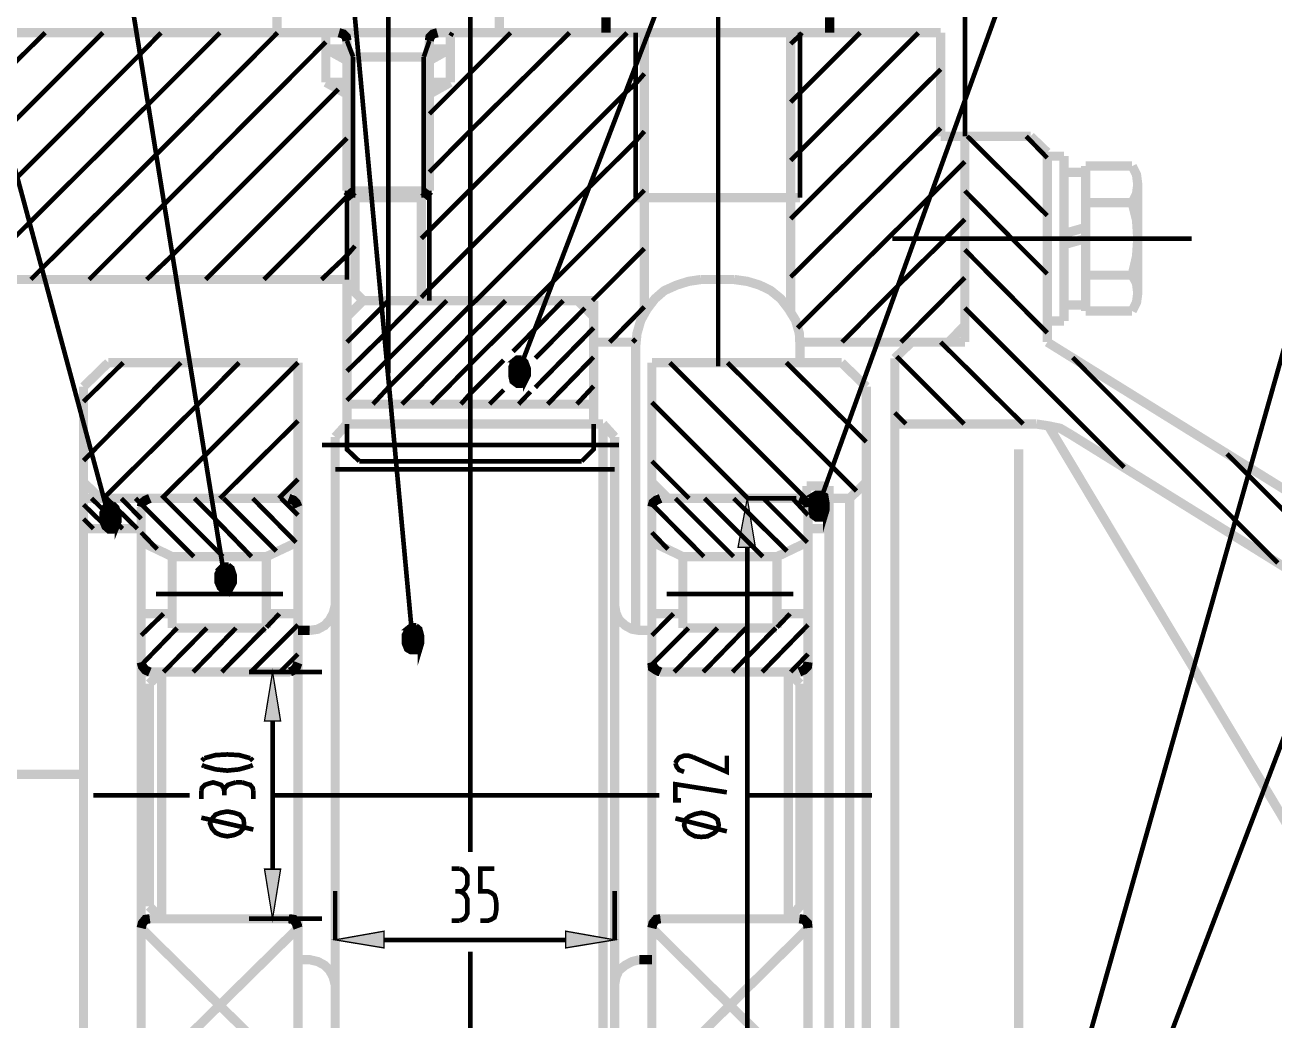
# Model space of a CAD drawing. Header units: millimetres. Extents: x -5 to 3318, y -968 to 297.
# Drawn here: x 500.7 to 601.7, y -89.4 to -9 of the extents above; entities that cross this region are included whole.
import ezdxf

# ---------------------------------------------------------------- set-up
doc = ezdxf.new("R2010")
doc.units = ezdxf.units.MM
doc.header["$LTSCALE"] = 0.25
doc.layers.add('H', color=7, linetype='Continuous')
doc.layers.add('P', color=7, linetype='Continuous')

msp = doc.modelspace()

# ---------------------------------------------------------------- hatches: boundary and pattern name
at = {"layer": 'H', "linetype": 'Continuous'}
for points in [[(558.378, -51.23), (559.733, -51.23), (559.08, -47.223), (558.378, -51.23)], [(520.058, -65.208), (521.41, -65.208), (520.708, -61.249), (520.058, -65.208)], [(520.058, -77.179), (521.41, -77.179), (520.708, -81.237), (520.058, -77.179)], [(529.725, -82.24), (529.725, -83.543), (525.769, -82.89), (529.725, -82.24)], [(544.403, -82.24), (544.403, -83.543), (548.362, -82.89), (544.403, -82.24)]]:
    msp.add_hatch(color=3, dxfattribs=at).paths.add_polyline_path(points)

# ---------------------------------------------------------------- linework, layer by layer
at = {"layer": 'P', "color": 3}
for points, const_width in [([(507.534, -48.927), (468.611, 95.345), (456.337, 95.345)], 0.375), ([(516.852, -53.786), (492.757, 95.345), (480.534, 95.345)], 0.375), ([(532.029, -58.696), (517.752, 95.345), (505.279, 95.345)], 0.375), ([(540.546, -37.104), (591.291, 95.345), (603.316, 95.345)], 0.375), ([(564.791, -47.924), (616.59, 95.345), (627.609, 95.345)], 0.375), ([(584.077, -100.024), (639.432, 95.345), (650.352, 95.345)], 0.375), ([(590.839, -96.968), (664.18, 95.345), (675.5, 95.345)], 0.375), ([(576.665, -17.968), (576.665, 43.197)], 0.375), ([(576.665, -17.968), (576.665, 28.319)], 0.375), ([(530.075, -33.247), (530.075, 21.656)], 0.375), ([(536.689, 4.272), (536.689, -75.779)], 0.375), ([(556.725, 0.518), (556.725, -36.553)], 0.375), ([(521.058, -4.543), (521.058, -9.604)], 0.747), ([(539.043, -4.543), (539.043, -9.604)], 0.747), ([(530.075, -6.295), (530.075, -37.104)], 0.375), ([(547.66, -8.352), (547.66, -9.604)], 0.747), ([(565.742, -8.352), (565.742, -9.604)], 0.747), ([(484.391, -27.536), (498.065, -13.81), (502.325, -9.604)], 0.375), ([(485.441, -9.604), (574.711, -9.604)], 0.747), ([(488.648, -27.936), (499.068, -17.516), (506.983, -9.604)], 0.375), ([(509.987, -11.356), (511.691, -9.604)], 0.375), ([(510.689, -15.363), (516.451, -9.604)], 0.375), ([(511.291, -19.47), (521.109, -9.604)], 0.375), ([(538.441, -9.604), (521.711, -9.604)], 0.747), ([(525.017, -9.604), (525.017, -10.905), (526.721, -10.905)], 0.747), ([(525.017, -9.604), (525.017, -13.611)], 0.747), ([(526.721, -10.254), (526.67, -9.953), (526.42, -9.703), (526.068, -9.604)], 0.747), ([(526.721, -10.254), (526.721, -22.375)], 0.747), ([(527.221, -11.555), (526.721, -10.254)], 0.375), ([(532.932, -11.555), (533.383, -10.254)], 0.375), ([(534.034, -9.604), (533.682, -9.703), (533.432, -9.953), (533.383, -10.254)], 0.747), ([(533.383, -22.375), (533.383, -10.254)], 0.747), ([(535.085, -9.604), (535.085, -10.905)], 0.747), ([(535.085, -9.604), (535.085, -13.611)], 0.747), ([(535.085, -9.854), (535.235, -9.604)], 0.375), ([(536.689, -12.859), (539.944, -9.604)], 0.375), ([(536.689, -17.516), (544.704, -9.604)], 0.375), ([(536.689, -22.276), (549.361, -9.604)], 0.375), ([(550.063, -9.604), (550.063, -22.926)], 0.375), ([(550.764, -9.604), (550.764, -32.196)], 0.747), ([(562.587, -9.604), (562.587, -32.196)], 0.747), ([(562.587, -10.504), (563.34, -9.803)], 0.375), ([(563.34, -9.604), (563.34, -22.926)], 0.375), ([(563.34, -9.803), (563.49, -9.604)], 0.375), ([(563.34, -14.463), (568.199, -9.604)], 0.375), ([(563.34, -19.172), (572.908, -9.604)], 0.375), ([(574.711, -9.604), (574.711, -17.968)], 0.747), ([(505.881, -29.541), (511.941, -23.48), (525.017, -10.354)], 0.375), ([(525.017, -10.905), (526.721, -11.856)], 0.747), ([(535.085, -10.905), (533.383, -11.856)], 0.747), ([(535.085, -10.905), (533.383, -10.905)], 0.747), ([(500.07, -21.274), (509.987, -11.356)], 0.375), ([(533.383, -11.555), (526.721, -11.555)], 0.747), ([(527.221, -11.555), (527.221, -22.926)], 0.375), ([(532.932, -22.926), (532.932, -11.555)], 0.375), ([(533.383, -16.164), (536.689, -12.859)], 0.375), ([(550.063, -13.711), (550.764, -12.91)], 0.375), ([(562.587, -24.63), (574.711, -12.558)], 0.375), ([(510.538, -29.541), (512.595, -27.587), (526.019, -14.162)], 0.375), ([(525.017, -13.611), (526.721, -14.563)], 0.747), ([(525.017, -13.611), (526.721, -13.611)], 0.747), ([(535.085, -13.611), (533.383, -14.563)], 0.747), ([(533.383, -13.611), (535.085, -13.611)], 0.747), ([(549.214, -14.463), (550.063, -13.711)], 0.375), ([(536.689, -26.985), (549.214, -14.463)], 0.375), ([(562.587, -15.213), (563.34, -14.463)], 0.375), ([(501.073, -24.931), (510.689, -15.363)], 0.375), ([(562.587, -29.339), (574.711, -17.317)], 0.375), ([(515.298, -29.541), (526.721, -18.118)], 0.375), ([(533.383, -20.873), (536.689, -17.516)], 0.375), ([(550.063, -18.368), (550.764, -17.567)], 0.375), ([(574.711, -17.968), (576.665, -17.968)], 0.747), ([(576.665, -34.599), (576.665, -17.968)], 0.747), ([(576.665, -17.968), (581.973, -17.968)], 0.747), ([(583.328, -24.38), (576.864, -17.968)], 0.375), ([(583.328, -19.723), (581.624, -17.968)], 0.375), ([(581.973, -17.968), (583.328, -19.271)], 0.747), ([(546.305, -22.077), (550.063, -18.368)], 0.375), ([(562.587, -19.922), (563.34, -19.172)], 0.375), ([(583.328, -34.599), (583.328, -19.271)], 0.747), ([(502.072, -28.638), (511.291, -19.47)], 0.375), ([(563.138, -33.449), (573.91, -22.779), (576.665, -20.021)], 0.375), ([(584.679, -19.572), (583.328, -19.572)], 0.747), ([(584.679, -19.572), (584.679, -32.898)], 0.747), ([(586.432, -32.094), (586.432, -20.373)], 0.747), ([(590.189, -20.373), (586.432, -20.373)], 0.747), ([(590.189, -23.33), (590.541, -22.628), (590.641, -21.876), (590.541, -21.075), (590.189, -20.373)], 0.747), ([(584.679, -20.873), (586.432, -20.873)], 0.747), ([(526.721, -22.375), (533.383, -22.375)], 0.747), ([(526.721, -22.375), (527.221, -22.926)], 0.747), ([(526.721, -22.375), (526.721, -29.541)], 0.375), ([(532.932, -22.926), (533.383, -22.375)], 0.747), ([(533.383, -25.582), (536.689, -22.276)], 0.375), ([(533.383, -22.375), (533.383, -31.245)], 0.375), ([(537.141, -31.245), (546.305, -22.077)], 0.375), ([(543.352, -29.74), (550.165, -22.926), (550.764, -22.327)], 0.375), ([(580.471, -26.235), (576.665, -22.375)], 0.375), ([(590.641, -30.643), (590.641, -21.876)], 0.747), ([(520.007, -29.541), (526.721, -22.827)], 0.375), ([(526.721, -22.478), (526.721, -26.235)], 0.375), ([(526.721, -22.827), (526.971, -22.628)], 0.375), ([(527.221, -22.926), (532.932, -22.926)], 0.747), ([(527.371, -22.926), (527.371, -30.592)], 0.747), ([(532.73, -22.926), (532.73, -31.245)], 0.747), ([(533.383, -22.478), (533.383, -26.235)], 0.375), ([(550.063, -22.926), (563.34, -22.926)], 0.747), ([(590.189, -23.33), (586.432, -23.33)], 0.747), ([(590.189, -32.094), (590.541, -31.392), (590.641, -30.643), (590.541, -29.842), (590.189, -29.189), (590.541, -27.686), (590.641, -26.235), (590.541, -24.73), (590.189, -23.33)], 0.747), ([(496.412, -29.541), (501.073, -24.931)], 0.375), ([(575.111, -26.235), (576.665, -24.682)], 0.375), ([(584.679, -25.835), (586.432, -25.332)], 0.747), ([(532.73, -26.235), (533.383, -25.582)], 0.375), ([(570.803, -26.235), (594.997, -26.235)], 0.375), ([(571.204, -30.092), (575.111, -26.235)], 0.375), ([(583.328, -29.089), (580.471, -26.235)], 0.375), ([(584.83, -26.684), (586.432, -26.235)], 0.747), ([(526.721, -27.587), (527.371, -26.834)], 0.375), ([(533.383, -30.291), (536.689, -26.985)], 0.375), ([(546.558, -31.245), (550.764, -27.036)], 0.375), ([(583.328, -33.849), (576.665, -27.135)], 0.375), ([(524.665, -29.541), (526.721, -27.587)], 0.375), ([(491.454, -29.541), (526.721, -29.541)], 0.747), ([(501.172, -29.541), (502.072, -28.638)], 0.375), ([(526.721, -29.541), (526.721, -41.213), (526.721, -32.545)], 0.747), ([(555.322, -29.541), (554.323, -29.691), (553.371, -29.992), (552.369, -30.441), (551.616, -31.094), (550.966, -31.943), (550.466, -32.847), (550.165, -33.897), (550.063, -34.9)], 0.747), ([(555.322, -29.541), (558.029, -29.541)], 0.747), ([(563.34, -34.9), (563.289, -33.897), (562.988, -32.847), (562.437, -31.943), (561.786, -31.094), (560.985, -30.441), (560.082, -29.992), (559.08, -29.691), (558.029, -29.541)], 0.747), ([(571.505, -34.599), (576.665, -29.39)], 0.375), ([(590.189, -29.189), (586.432, -29.189)], 0.747), ([(528.021, -31.245), (526.721, -29.89)], 0.747), ([(532.73, -30.992), (533.383, -30.291)], 0.375), ([(541.849, -31.245), (543.352, -29.74)], 0.375), ([(566.745, -34.599), (571.204, -30.092)], 0.375), ([(528.021, -31.245), (526.721, -32.545)], 0.747), ([(526.721, -34.599), (529.476, -31.844), (530.075, -31.245)], 0.375), ([(526.721, -36.953), (529.725, -34), (532.432, -31.245)], 0.375), ([(526.721, -39.308), (529.927, -36.104), (534.786, -31.245)], 0.375), ([(528.021, -31.245), (545.354, -31.245)], 0.747), ([(528.021, -31.245), (546.658, -31.245)], 0.747), ([(531.18, -39.609), (536.689, -34.048), (539.543, -31.245)], 0.375), ([(533.534, -39.609), (536.689, -36.402), (541.849, -31.245)], 0.375), ([(536.689, -31.645), (537.141, -31.245)], 0.375), ([(540.145, -35.351), (544.204, -31.245)], 0.375), ([(545.354, -31.245), (546.658, -32.545)], 0.747), ([(546.658, -31.245), (546.658, -41.213)], 0.747), ([(584.679, -31.594), (586.432, -31.594)], 0.747), ([(530.075, -38.257), (536.689, -31.645)], 0.375), ([(541.949, -35.902), (545.956, -31.844)], 0.375), ([(547.961, -34.599), (550.764, -31.745)], 0.375), ([(589.539, -44.718), (576.665, -31.844)], 0.375), ([(590.189, -32.094), (586.432, -32.094)], 0.747), ([(541.949, -38.257), (546.658, -33.449)], 0.375), ([(575.361, -34.599), (576.665, -33.247)], 0.747), ([(583.328, -32.898), (584.679, -32.898)], 0.747), ([(550.063, -34.599), (546.658, -34.599)], 0.747), ([(549.813, -34.599), (550.063, -34.349)], 0.375), ([(563.34, -34.599), (575.361, -34.599)], 0.747), ([(572.357, -34.599), (571.002, -35.902)], 0.747), ([(572.357, -34.599), (576.665, -34.599)], 0.747), ([(583.328, -34.599), (644.893, -72.822)], 0.747), ([(550.063, -34.9), (550.063, -57.892)], 0.747), ([(563.34, -34.9), (563.34, -36.252)], 0.747), ([(581.374, -41.213), (574.711, -34.599)], 0.375), ([(507.434, -36.252), (505.429, -38.206)], 0.747), ([(505.429, -39.41), (508.636, -36.252)], 0.375), ([(505.429, -44.167), (506.08, -43.516), (513.293, -36.252)], 0.375), ([(507.434, -36.252), (522.762, -36.252)], 0.747), ([(511.743, -47.223), (515.247, -43.766), (522.762, -36.252)], 0.375), ([(514.597, -39.711), (518.005, -36.252)], 0.375), ([(522.762, -109.49), (522.762, -36.252)], 0.747), ([(536.689, -38.757), (539.393, -36.053)], 0.375), ([(540.847, -35.851), (540.446, -35.851), (540.197, -36.053), (541.097, -36.053)], 0.375), ([(540.197, -36.053), (539.944, -36.604), (539.944, -37.305), (540.046, -37.805), (540.446, -38.106), (540.847, -38.106), (541.148, -37.805)], 0.375), ([(540.046, -37.606), (540.046, -36.402), (541.247, -36.402)], 0.375), ([(540.145, -36.152), (540.145, -37.805)], 0.375), ([(540.145, -36.252), (541.196, -36.252)], 0.375), ([(540.245, -36.053), (540.245, -37.907)], 0.375), ([(540.344, -35.902), (540.344, -38.055)], 0.375), ([(540.495, -35.851), (540.495, -38.106)], 0.375), ([(540.597, -35.851), (540.597, -38.106)], 0.375), ([(540.747, -35.851), (540.747, -38.106)], 0.375), ([(540.796, -35.851), (540.796, -38.106)], 0.375), ([(540.847, -35.851), (541.196, -36.152), (541.398, -36.703), (541.398, -37.305), (541.148, -37.805), (541.148, -36.104)], 0.375), ([(540.895, -35.902), (540.895, -38.055)], 0.375), ([(541.046, -36.053), (541.046, -37.907)], 0.375), ([(541.247, -36.402), (541.247, -37.555)], 0.375), ([(542.951, -39.609), (546.658, -35.803)], 0.375), ([(551.366, -64.706), (551.366, -36.252)], 0.747), ([(551.366, -36.252), (566.697, -36.252)], 0.747), ([(563.788, -47.223), (552.82, -36.252)], 0.375), ([(567.898, -46.623), (565.995, -44.718), (557.478, -36.252)], 0.375), ([(568.699, -42.664), (567.248, -41.213), (562.238, -36.252)], 0.375), ([(566.697, -36.252), (568.699, -38.206)], 0.747), ([(571.002, -102.83), (571.002, -35.902)], 0.747), ([(576.614, -41.213), (571.153, -35.752)], 0.375), ([(601.961, -52.434), (598.505, -48.978), (585.381, -35.851)], 0.375), ([(539.944, -36.604), (541.347, -36.604)], 0.375), ([(539.944, -36.754), (541.398, -36.754)], 0.375), ([(539.944, -36.953), (541.398, -36.953)], 0.375), ([(539.944, -37.104), (541.398, -37.104)], 0.375), ([(539.944, -37.305), (541.398, -37.305)], 0.375), ([(505.429, -151.419), (505.429, -38.206)], 0.747), ([(528.825, -39.609), (530.075, -38.257)], 0.375), ([(538.243, -39.609), (539.393, -38.458)], 0.375), ([(539.995, -37.555), (541.247, -37.555)], 0.375), ([(540.046, -37.757), (541.196, -37.757)], 0.375), ([(540.245, -37.907), (541.097, -37.907)], 0.375), ([(545.306, -39.609), (546.658, -38.157)], 0.375), ([(568.699, -102.83), (568.699, -38.206)], 0.747), ([(526.721, -39.609), (546.658, -39.609)], 0.747), ([(535.937, -39.609), (536.689, -38.757)], 0.375), ([(540.597, -39.609), (541.548, -38.606)], 0.375), ([(559.131, -47.223), (551.366, -39.458)], 0.375), ([(507.082, -47.174), (514.597, -39.711)], 0.375), ([(571.905, -41.213), (571.002, -40.31)], 0.375), ([(516.451, -47.223), (522.762, -40.96)], 0.375), ([(526.721, -41.213), (525.769, -42.264)], 0.747), ([(526.721, -41.213), (547.41, -41.213)], 0.747), ([(526.721, -41.213), (526.721, -43.266), (527.72, -44.218)], 0.375), ([(546.658, -41.213), (546.658, -43.266), (545.706, -44.218)], 0.375), ([(547.41, -101.126), (547.41, -41.213)], 0.747), ([(547.41, -41.213), (548.362, -42.264)], 0.747), ([(571.002, -41.213), (582.424, -41.213)], 0.747), ([(585.23, -42.065), (584.378, -41.562), (583.427, -41.364), (582.424, -41.213)], 0.747), ([(604.267, -76.179), (583.328, -41.213)], 0.747), ([(525.769, -42.264), (525.769, -100.123)], 0.747), ([(548.362, -42.264), (548.362, -100.123)], 0.747), ([(585.23, -42.065), (617.791, -62.252)], 0.747), ([(524.716, -42.914), (548.711, -42.914)], 0.375), ([(581.022, -94.463), (581.022, -43.266)], 0.747), ([(527.72, -44.218), (545.706, -44.218)], 0.375), ([(554.371, -47.223), (551.366, -44.218)], 0.375), ([(599.558, -45.32), (597.854, -43.616)], 0.375), ([(525.769, -44.868), (548.362, -44.868)], 0.375), ([(607.522, -53.286), (599.558, -45.32)], 0.375), ([(506.781, -47.223), (505.429, -45.922)], 0.747), ([(521.208, -47.223), (522.762, -45.672)], 0.375), ([(521.41, -47.223), (522.762, -45.922)], 0.747), ([(552.67, -47.223), (551.366, -45.922)], 0.747), ([(563.891, -46.223), (565.694, -46.223)], 0.747), ([(563.891, -47.524), (563.891, -46.223)], 0.747), ([(565.694, -47.223), (567.347, -47.223), (568.699, -45.922)], 0.747), ([(565.694, -96.167), (565.694, -46.223)], 0.747), ([(505.429, -47.223), (521.41, -47.223)], 0.747), ([(508.584, -49.679), (506.08, -47.223)], 0.375), ([(507.835, -47.623), (507.434, -47.623), (507.184, -47.825), (508.085, -47.825)], 0.375), ([(509.789, -49.679), (507.284, -47.223)], 0.375), ([(507.483, -47.623), (507.483, -49.878)], 0.375), ([(507.534, -47.623), (507.534, -49.878)], 0.375), ([(507.684, -47.623), (507.684, -49.878)], 0.375), ([(507.784, -47.623), (507.784, -49.878)], 0.375), ([(507.835, -47.623), (508.136, -47.924), (508.335, -48.475), (508.335, -49.077), (508.136, -49.577), (508.136, -47.876)], 0.375), ([(510.09, -48.875), (508.485, -47.223)], 0.375), ([(510.138, -47.725), (509.638, -47.223)], 0.375), ([(510.791, -47.223), (510.439, -47.373), (510.189, -47.575), (510.09, -47.924)], 0.747), ([(510.59, -47.223), (510.59, -47.223)], 0.375), ([(522.012, -47.223), (510.791, -47.223)], 0.747), ([(516.701, -51.931), (516.5, -51.733), (511.992, -47.223)], 0.375), ([(519.004, -51.931), (516.099, -48.927), (514.398, -47.223)], 0.375), ([(521.009, -51.483), (516.752, -47.223)], 0.375), ([(522.611, -50.781), (519.107, -47.223)], 0.375), ([(522.762, -48.577), (521.41, -47.223)], 0.375), ([(522.762, -47.924), (522.611, -47.575), (522.412, -47.373), (522.012, -47.223)], 0.747), ([(552.068, -47.223), (551.716, -47.373), (551.466, -47.575), (551.366, -47.924)], 0.747), ([(552.068, -47.223), (563.289, -47.223)], 0.747), ([(552.67, -47.223), (563.891, -47.223)], 0.747), ([(557.978, -51.931), (557.779, -51.733), (553.269, -47.223)], 0.375), ([(560.332, -51.931), (557.327, -48.927), (555.623, -47.223)], 0.375), ([(562.286, -51.483), (557.978, -47.223)], 0.375), ([(558.33, -51.182), (559.733, -51.182), (559.08, -47.223), (558.33, -51.182)], 0.108), ([(559.08, -47.223), (563.039, -47.223)], 0.375), ([(563.939, -50.781), (560.383, -47.223)], 0.375), ([(563.99, -48.577), (562.738, -47.223)], 0.375), ([(563.99, -47.924), (563.939, -47.575), (563.641, -47.373), (563.289, -47.223)], 0.747), ([(565.092, -46.774), (564.64, -46.774), (564.39, -46.924), (565.294, -46.924)], 0.375), ([(564.39, -46.924), (564.192, -47.475), (564.192, -48.174), (564.291, -48.677), (564.64, -48.927), (565.092, -48.927), (565.393, -48.677)], 0.375), ([(564.192, -47.475), (565.544, -47.475)], 0.375), ([(564.192, -47.623), (565.544, -47.623)], 0.375), ([(564.24, -48.475), (564.24, -47.274), (565.492, -47.274)], 0.375), ([(564.339, -46.973), (564.339, -48.677)], 0.375), ([(564.339, -47.123), (565.444, -47.123)], 0.375), ([(564.49, -46.873), (564.49, -48.776)], 0.375), ([(564.592, -46.822), (564.592, -48.927)], 0.375), ([(564.692, -46.774), (564.692, -48.927)], 0.375), ([(564.842, -46.774), (564.842, -48.927)], 0.375), ([(564.893, -46.774), (564.893, -48.927)], 0.375), ([(564.993, -46.774), (564.993, -48.927)], 0.375), ([(565.092, -46.774), (565.444, -46.973), (565.544, -47.575), (565.544, -48.174), (565.393, -48.677), (565.393, -46.973)], 0.375), ([(565.143, -46.822), (565.143, -48.927)], 0.375), ([(565.242, -46.873), (565.242, -48.776)], 0.375), ([(565.492, -47.223), (565.492, -48.427)], 0.375), ([(567.347, -95.165), (567.347, -47.223)], 0.747), ([(507.434, -49.679), (505.429, -47.725)], 0.375), ([(507.184, -47.825), (506.883, -48.376), (506.883, -49.077), (507.082, -49.577), (507.434, -49.878), (507.835, -49.878), (508.136, -49.577)], 0.375), ([(506.883, -48.376), (508.335, -48.376)], 0.375), ([(506.883, -48.577), (508.335, -48.577)], 0.375), ([(506.983, -49.378), (506.983, -48.174), (508.286, -48.174)], 0.375), ([(507.133, -47.924), (507.133, -49.577)], 0.375), ([(507.133, -48.026), (508.136, -48.026)], 0.375), ([(507.233, -47.825), (507.233, -49.679)], 0.375), ([(507.383, -47.725), (507.383, -49.83)], 0.375), ([(507.883, -47.725), (507.883, -49.83)], 0.375), ([(508.034, -47.825), (508.034, -49.679)], 0.375), ([(508.184, -48.174), (508.184, -49.327)], 0.375), ([(510.09, -94.412), (510.09, -47.924)], 0.747), ([(514.347, -51.931), (510.138, -47.725)], 0.375), ([(555.575, -51.931), (551.417, -47.725)], 0.375), ([(563.99, -94.412), (563.99, -47.924)], 0.747), ([(564.192, -47.825), (565.544, -47.825)], 0.375), ([(564.192, -48.026), (565.544, -48.026)], 0.375), ([(564.192, -48.174), (565.544, -48.174)], 0.375), ([(564.24, -48.376), (565.492, -48.376)], 0.375), ([(564.291, -48.577), (565.444, -48.577)], 0.375), ([(505.429, -49.679), (510.09, -49.679)], 0.747), ([(506.23, -49.679), (505.429, -48.875)], 0.375), ([(506.883, -48.728), (508.335, -48.728)], 0.375), ([(506.883, -48.927), (508.335, -48.927)], 0.375), ([(506.883, -49.077), (508.335, -49.077)], 0.375), ([(506.983, -49.327), (508.286, -49.327)], 0.375), ([(507.082, -49.529), (508.136, -49.529)], 0.375), ([(563.99, -49.679), (565.694, -49.679)], 0.747), ([(564.49, -48.728), (565.242, -48.728)], 0.375), ([(507.184, -49.679), (508.034, -49.679)], 0.375), ([(512.595, -51.931), (510.09, -50.73)], 0.747), ([(511.39, -51.332), (510.09, -49.977)], 0.375), ([(522.762, -50.73), (520.209, -51.931)], 0.747), ([(551.366, -50.73), (553.871, -51.931)], 0.747), ([(552.67, -51.332), (551.366, -49.977)], 0.375), ([(553.871, -51.931), (561.485, -51.931), (563.99, -50.73)], 0.747), ([(559.08, -51.182), (559.08, -91.157)], 0.375), ([(512.595, -51.931), (512.595, -57.694)], 0.747), ([(520.209, -51.931), (512.595, -51.931)], 0.747), ([(517.153, -52.585), (516.701, -52.585), (516.5, -52.783), (517.352, -52.783)], 0.375), ([(516.551, -52.684), (516.551, -54.638)], 0.375), ([(516.701, -52.633), (516.701, -54.737)], 0.375), ([(516.752, -52.585), (516.752, -54.737)], 0.375), ([(516.852, -52.585), (516.852, -54.737)], 0.375), ([(517.002, -52.585), (517.002, -54.737)], 0.375), ([(517.102, -52.585), (517.102, -54.737)], 0.375), ([(517.153, -52.585), (517.451, -52.834), (517.653, -53.437), (517.653, -54.036), (517.403, -54.487), (517.403, -52.834)], 0.375), ([(517.201, -52.633), (517.201, -54.737)], 0.375), ([(517.352, -52.684), (517.352, -54.638)], 0.375), ([(520.209, -51.931), (520.209, -57.694)], 0.747), ([(553.871, -51.931), (553.871, -57.694)], 0.747), ([(561.485, -51.931), (561.485, -57.694)], 0.747), ([(516.5, -52.783), (516.201, -53.286), (516.201, -54.036), (516.4, -54.487), (516.701, -54.737), (517.153, -54.737), (517.403, -54.487)], 0.375), ([(516.201, -53.286), (517.653, -53.286)], 0.375), ([(516.201, -53.485), (517.653, -53.485)], 0.375), ([(516.201, -53.635), (517.653, -53.635)], 0.375), ([(516.301, -54.337), (516.301, -53.135), (517.601, -53.135)], 0.375), ([(516.4, -52.934), (517.451, -52.934)], 0.375), ([(516.451, -52.834), (516.451, -54.487)], 0.375), ([(517.502, -53.084), (517.502, -54.286)], 0.375), ([(516.201, -53.837), (517.653, -53.837)], 0.375), ([(516.201, -54.036), (517.653, -54.036)], 0.375), ([(516.301, -54.186), (517.601, -54.186)], 0.375), ([(516.4, -54.388), (517.451, -54.388)], 0.375), ([(516.5, -54.587), (517.352, -54.587)], 0.375), ([(521.56, -54.939), (511.291, -54.939)], 0.375), ([(523.713, -57.892), (524.366, -57.793), (524.917, -57.492), (525.318, -57.043), (525.619, -56.492), (525.769, -55.89)], 0.747), ([(548.362, -55.89), (548.461, -56.492), (548.711, -57.043), (549.214, -57.492), (549.764, -57.793), (550.364, -57.892), (551.366, -57.892)], 0.747), ([(552.568, -54.939), (562.789, -54.939)], 0.375), ([(512.595, -56.541), (510.09, -56.541)], 0.747), ([(510.09, -58.296), (511.893, -56.541)], 0.375), ([(522.762, -56.541), (520.209, -56.541)], 0.747), ([(520.209, -57.643), (521.259, -56.541)], 0.375), ([(551.366, -56.541), (553.871, -56.541)], 0.747), ([(551.366, -58.296), (553.119, -56.541)], 0.375), ([(561.485, -56.541), (563.99, -56.541)], 0.747), ([(561.485, -57.643), (562.536, -56.541)], 0.375), ([(510.138, -60.65), (512.995, -57.694)], 0.375), ([(511.893, -61.249), (515.398, -57.694)], 0.375), ([(520.209, -57.694), (512.595, -57.694)], 0.747), ([(514.296, -61.249), (517.752, -57.694)], 0.375), ([(516.602, -61.249), (520.106, -57.694)], 0.375), ([(518.956, -61.249), (522.762, -57.444)], 0.375), ([(522.762, -57.892), (522.762, -84.495)], 0.747), ([(522.762, -57.892), (523.713, -57.892)], 0.747), ([(532.33, -57.492), (531.878, -57.492), (531.628, -57.694), (532.531, -57.694)], 0.375), ([(531.628, -57.694), (531.327, -58.245), (531.327, -58.946), (531.529, -59.446), (531.878, -59.648), (532.33, -59.648), (532.631, -59.446)], 0.375), ([(531.73, -57.643), (531.73, -59.548)], 0.375), ([(531.83, -57.594), (531.83, -59.596)], 0.375), ([(531.929, -57.492), (531.929, -59.648)], 0.375), ([(532.029, -57.492), (532.029, -59.648)], 0.375), ([(532.131, -57.492), (532.131, -59.648)], 0.375), ([(532.23, -57.492), (532.23, -59.648)], 0.375), ([(532.33, -57.492), (532.631, -57.745), (532.781, -58.296), (532.781, -58.946), (532.631, -59.446), (532.631, -57.745)], 0.375), ([(532.381, -57.594), (532.381, -59.596)], 0.375), ([(532.48, -57.643), (532.48, -59.548)], 0.375), ([(551.366, -57.892), (551.366, -84.495)], 0.747), ([(551.366, -60.65), (554.323, -57.694)], 0.375), ([(553.17, -61.249), (556.677, -57.694)], 0.375), ([(553.871, -57.694), (561.485, -57.694)], 0.747), ([(555.524, -61.249), (558.98, -57.694)], 0.375), ([(557.878, -61.249), (561.386, -57.694)], 0.375), ([(560.284, -61.249), (563.99, -57.444)], 0.375), ([(531.327, -58.245), (532.781, -58.245)], 0.375), ([(531.327, -58.395), (532.781, -58.395)], 0.375), ([(531.327, -58.594), (532.781, -58.594)], 0.375), ([(531.478, -59.247), (531.478, -58.043), (532.73, -58.043)], 0.375), ([(531.58, -57.745), (531.58, -59.446)], 0.375), ([(531.58, -57.892), (532.631, -57.892)], 0.375), ([(532.682, -57.995), (532.682, -59.196)], 0.375), ([(531.327, -58.796), (532.781, -58.796)], 0.375), ([(531.327, -58.946), (532.781, -58.946)], 0.375), ([(531.478, -59.145), (532.73, -59.145)], 0.375), ([(531.529, -59.295), (532.631, -59.295)], 0.375), ([(531.628, -59.497), (532.48, -59.497)], 0.375), ([(510.09, -60.448), (510.189, -60.798), (510.439, -61.099), (510.791, -61.249)], 0.747), ([(521.311, -61.249), (522.762, -59.798)], 0.375), ([(522.012, -61.249), (522.412, -61.099), (522.611, -60.798), (522.762, -60.448)], 0.747), ([(522.111, -61.249), (522.412, -61.099), (522.611, -60.9), (522.762, -60.5)], 0.747), ([(551.366, -60.448), (551.466, -60.798), (551.716, -61.099), (552.068, -61.249)], 0.747), ([(551.366, -60.5), (551.417, -60.9), (551.716, -61.099), (552.017, -61.249)], 0.747), ([(562.587, -61.249), (563.99, -59.798)], 0.375), ([(563.289, -61.249), (563.641, -61.099), (563.939, -60.798), (563.99, -60.448)], 0.747), ([(510.09, -61.249), (522.111, -61.249)], 0.747), ([(511.743, -61.249), (510.74, -62.201)], 0.747), ([(511.743, -81.189), (511.743, -61.249)], 0.747), ([(518.806, -61.249), (524.716, -61.249)], 0.375), ([(520.058, -65.208), (521.359, -65.208), (520.708, -61.249), (520.058, -65.208)], 0.108), ([(552.017, -61.249), (563.99, -61.249)], 0.747), ([(562.388, -81.189), (562.388, -61.249)], 0.747), ([(562.388, -61.249), (563.34, -62.201)], 0.747), ([(510.74, -62.201), (510.74, -80.186)], 0.747), ([(563.34, -62.201), (563.34, -80.186), (562.388, -81.189)], 0.747), ([(520.708, -65.208), (520.708, -77.179)], 0.375), ([(515.199, -68.213), (514.997, -68.415)], 0.375), ([(514.997, -68.764), (515.199, -68.863)], 0.375), ([(518.905, -68.213), (518.005, -67.963), (517.051, -67.912), (516.099, -67.963), (515.199, -68.213)], 0.375), ([(519.107, -68.415), (518.905, -68.213)], 0.375), ([(518.905, -68.863), (519.107, -68.764)], 0.375), ([(554.672, -68.114), (554.323, -68.011), (553.971, -68.011), (553.57, -68.162), (553.371, -68.415), (553.269, -68.613)], 0.375), ([(553.269, -68.613), (553.371, -68.915), (553.57, -69.164), (553.971, -69.315)], 0.375), ([(554.672, -68.114), (557.427, -69.315), (557.427, -68.011)], 0.375), ([(498.116, -69.517), (505.429, -69.517)], 0.747), ([(515.199, -68.863), (516.099, -69.116), (517.051, -69.216), (518.005, -69.116), (518.905, -68.863)], 0.375), ([(516.801, -70.868), (516.752, -70.619), (516.551, -70.369), (516.25, -70.266), (515.9, -70.167), (515.548, -70.266), (515.247, -70.369), (514.997, -70.619), (514.949, -70.868)], 0.375), ([(517.752, -70.167), (517.403, -70.266), (517.102, -70.369), (516.852, -70.619), (516.801, -70.868)], 0.375), ([(517.752, -70.167), (518.255, -70.167)], 0.375), ([(519.155, -70.868), (519.107, -70.619), (518.905, -70.369), (518.556, -70.266), (518.255, -70.167)], 0.375), ([(557.427, -70.968), (553.269, -70.317), (553.269, -71.618), (553.721, -71.618)], 0.375), ([(506.23, -71.218), (513.995, -71.218)], 0.375), ([(514.949, -71.519), (514.949, -70.868)], 0.375), ([(516.801, -70.868), (516.801, -71.218)], 0.375), ([(519.155, -70.868), (519.155, -71.519)], 0.375), ([(520.708, -71.218), (551.968, -71.218)], 0.375), ([(559.08, -71.218), (569.15, -71.218)], 0.375), ([(517.051, -72.521), (516.5, -72.621), (516.099, -72.771), (515.798, -73.123), (515.648, -73.473), (515.798, -73.873), (516.099, -74.225), (516.5, -74.424), (517.051, -74.526), (517.601, -74.424), (518.053, -74.225), (518.354, -73.873), (518.405, -73.473), (518.354, -73.123), (518.053, -72.771), (517.601, -72.621), (517.051, -72.521)], 0.375), ([(555.373, -72.621), (554.874, -72.723), (554.371, -72.922), (554.073, -73.172), (553.971, -73.623), (554.073, -73.975), (554.371, -74.274), (554.874, -74.526), (555.373, -74.575), (555.876, -74.526), (556.376, -74.274), (556.677, -73.975), (556.776, -73.623), (556.677, -73.172), (556.376, -72.922), (555.876, -72.723), (555.373, -72.621)], 0.375), ([(519.155, -73.975), (514.949, -73.021)], 0.375), ([(557.427, -74.123), (553.269, -73.072)], 0.375), ([(520.058, -77.179), (521.359, -77.179), (520.708, -81.189), (520.058, -77.179)], 0.108), ([(535.187, -77.131), (535.837, -77.131)], 0.375), ([(535.837, -78.982), (536.087, -78.934), (536.289, -78.732), (536.439, -78.431), (536.439, -78.082), (536.439, -77.682), (536.289, -77.432), (536.087, -77.23), (535.837, -77.131)], 0.375), ([(537.49, -81.337), (538.14, -81.337), (538.393, -81.237), (538.643, -81.087), (538.742, -80.786), (538.794, -80.436), (538.794, -79.937), (538.742, -79.584), (538.643, -79.283), (538.393, -79.085), (538.14, -78.982), (537.49, -78.982), (537.49, -77.131), (538.643, -77.131)], 0.375), ([(525.769, -82.89), (525.769, -78.934)], 0.375), ([(548.362, -82.89), (548.362, -78.934)], 0.375), ([(535.837, -78.982), (535.485, -78.982)], 0.375), ([(536.439, -79.937), (536.439, -79.584), (536.289, -79.283), (536.087, -79.085), (535.837, -78.982)], 0.375), ([(536.439, -79.937), (536.439, -80.436)], 0.375), ([(511.743, -81.189), (510.74, -80.186)], 0.747), ([(535.837, -81.337), (536.087, -81.237), (536.289, -81.087), (536.439, -80.786), (536.439, -80.436)], 0.375), ([(551.366, -102.83), (551.366, -80.635)], 0.747), ([(510.09, -81.189), (522.111, -81.189)], 0.747), ([(510.791, -81.189), (510.439, -81.237), (510.189, -81.538), (510.09, -81.939)], 0.747), ([(522.762, -81.939), (510.09, -94.412)], 0.747), ([(510.09, -81.939), (522.762, -94.412)], 0.747), ([(518.806, -81.189), (524.716, -81.189)], 0.375), ([(522.762, -81.939), (522.611, -81.538), (522.412, -81.237), (522.012, -81.189)], 0.747), ([(522.762, -81.839), (522.611, -81.487), (522.412, -81.237), (522.111, -81.189)], 0.747), ([(535.837, -81.337), (535.187, -81.337)], 0.375), ([(551.366, -81.189), (563.99, -81.189)], 0.747), ([(552.068, -81.189), (551.716, -81.237), (551.466, -81.538), (551.366, -81.939)], 0.747), ([(551.366, -81.939), (563.99, -94.412)], 0.747), ([(563.99, -81.939), (551.366, -94.412)], 0.747), ([(563.99, -81.939), (563.939, -81.538), (563.641, -81.237), (563.289, -81.189)], 0.747), ([(529.725, -82.189), (529.725, -83.543), (525.769, -82.89), (529.725, -82.189)], 0.108), ([(529.725, -82.89), (544.403, -82.89)], 0.375), ([(544.403, -82.189), (544.403, -83.543), (548.362, -82.89), (544.403, -82.189)], 0.108), ([(536.689, -83.842), (536.689, -121.114)], 0.375), ([(525.769, -86.497), (525.619, -85.898), (525.318, -85.347), (524.917, -84.943), (524.366, -84.645), (523.713, -84.495), (522.762, -84.495)], 0.747), ([(550.364, -84.495), (549.764, -84.645), (549.214, -84.943), (548.711, -85.347), (548.461, -85.898), (548.362, -86.497)], 0.747), ([(550.364, -84.495), (551.366, -84.495)], 0.747)]:
    msp.add_lwpolyline(points, dxfattribs=dict(at, const_width=const_width))

doc.saveas('drawing.dxf')
